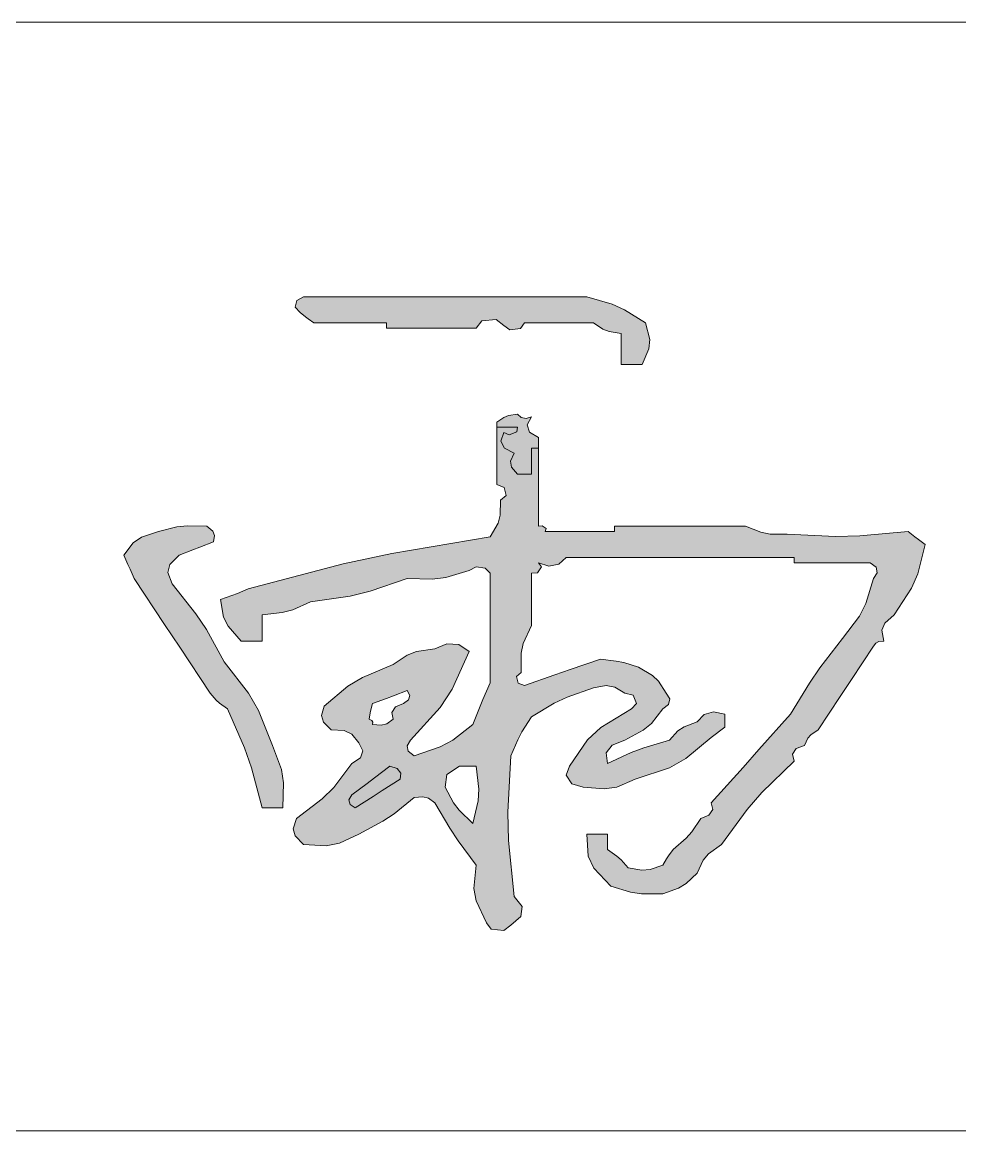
# Model space of a CAD drawing. Header units: millimetres. Extents: x 24 to 5990, y 50 to 4250.
# Drawn here: x 5762 to 5821.7, y 1038.4 to 1109 of the extents above; entities that cross this region are included whole.
import ezdxf

# ---------------------------------------------------------------- set-up
doc = ezdxf.new("R2010")
doc.units = ezdxf.units.MM
doc.linetypes.add('XKITLINE00', pattern=[0])
doc.layers.add('OtherObjectType', color=1, linetype='Continuous', lineweight=0)

# ---------------------------------------------------------------- blocks, each defined once
blk = doc.blocks.new('*A5')
at = {"layer": 'OtherObjectType'}
for points in [[(5793.76, 1089.497), (5793.084, 1089.412), (5792.692, 1089.687), (5792.198, 1090.071), (5791.285, 1089.985), (5790.932, 1089.521), (5785.21, 1089.521), (5785.21, 1089.853), (5780.589, 1089.853), (5779.708, 1090.517), (5779.404, 1090.85), (5779.498, 1091.274), (5779.928, 1091.514), (5797.974, 1091.514), (5799.594, 1091.043), (5800.382, 1090.693), (5801.715, 1089.853), (5801.989, 1088.808), (5801.939, 1088.206), (5801.495, 1087.195), (5800.174, 1087.195), (5800.174, 1089.188), (5799.402, 1089.303), (5798.999, 1089.455), (5798.414, 1089.853), (5794.012, 1089.853)], [(5786.629, 1065.838), (5786.703, 1066.117), (5786.53, 1066.43), (5782.457, 1074.505), (5785.558, 1075.174), (5791.812, 1076.231), (5792.325, 1077.1), (5792.469, 1077.605), (5792.472, 1078.557), (5792.837, 1078.853), (5792.724, 1079.363), (5792.252, 1079.553), (5792.252, 1083.208), (5793.572, 1083.208), (5793.53, 1082.913), (5793.031, 1082.724), (5792.692, 1082.876), (5792.508, 1082.325), (5792.734, 1081.87), (5793.352, 1081.547), (5793.118, 1081.041), (5793.181, 1080.665), (5793.572, 1080.218), (5794.453, 1080.218), (5794.453, 1081.879), (5794.893, 1081.879), (5794.893, 1076.895), (5795.136, 1076.935), (5795.386, 1076.747), (5795.333, 1076.563), (5799.734, 1076.563), (5799.734, 1076.895), (5808.097, 1076.895), (5809.061, 1076.513), (5809.649, 1076.402), (5810.737, 1076.397), (5813.814, 1076.254), (5815.379, 1076.288), (5818.44, 1076.563), (5819.54, 1075.733), (5819.07, 1073.875), (5818.66, 1072.946), (5817.559, 1071.247), (5816.954, 1070.726), (5816.774, 1070.273), (5816.899, 1069.586), (5816.585, 1069.554), (5816.399, 1069.461), (5816.239, 1069.254), (5812.718, 1063.938), (5812.256, 1063.609), (5812.062, 1063.389), (5811.838, 1062.941), (5811.312, 1062.739), (5811.077, 1062.384), (5811.178, 1061.944), (5809.12, 1059.93), (5808.185, 1058.855), (5806.556, 1056.629), (5805.728, 1056.029), (5805.385, 1055.622), (5805.016, 1054.801), (5804.313, 1054.136), (5803.829, 1053.844), (5802.815, 1053.472), (5801.469, 1053.487), (5800.765, 1053.594), (5799.514, 1053.971), (5798.43, 1055.116), (5798.073, 1055.887), (5797.974, 1057.293), (5799.294, 1057.293), (5799.294, 1056.296), (5799.892, 1055.882), (5800.163, 1055.643), (5800.614, 1055.133), (5801.476, 1054.983), (5802.01, 1055.024), (5802.815, 1055.3), (5803.048, 1055.709), (5803.18, 1055.91), (5803.475, 1056.296), (5804.299, 1057.025), (5804.661, 1057.435), (5805.236, 1058.29), (5805.762, 1058.492), (5805.997, 1058.847), (5805.896, 1059.287), (5807.934, 1061.539), (5808.947, 1062.668), (5810.957, 1064.935), (5812.167, 1066.903), (5812.829, 1067.87), (5814.258, 1069.752), (5815.341, 1071.175), (5815.755, 1071.973), (5816.239, 1073.573), (5816.479, 1073.934), (5816.402, 1074.287), (5816.019, 1074.57), (5811.178, 1074.57), (5811.178, 1074.902), (5796.653, 1074.902), (5796.191, 1074.48), (5795.564, 1074.361), (5794.893, 1074.57), (5795.094, 1074.314), (5794.844, 1073.937), (5794.453, 1073.905), (5794.453, 1070.583), (5793.933, 1069.435), (5793.794, 1068.805), (5793.792, 1067.593), (5793.498, 1067.337), (5793.61, 1066.912), (5794.012, 1066.762), (5795.941, 1067.44), (5796.909, 1067.772), (5798.854, 1068.423), (5799.847, 1068.313), (5800.345, 1068.211), (5801.275, 1067.925), (5802.156, 1067.394), (5802.543, 1067.029), (5803.269, 1065.9), (5803.192, 1065.554), (5802.815, 1065.267), (5802.09, 1064.334), (5801.563, 1063.9), (5800.394, 1063.273), (5799.588, 1062.961), (5799.22, 1062.46), (5799.294, 1061.778), (5800.802, 1062.48), (5801.607, 1062.784), (5803.255, 1063.273), (5803.779, 1063.859), (5804.178, 1064.122), (5805.016, 1064.436), (5805.444, 1064.903), (5806.047, 1065.073), (5806.776, 1064.935), (5806.776, 1064.104), (5805.896, 1063.44), (5804.293, 1062.096), (5803.241, 1061.519), (5801.055, 1060.782), (5799.881, 1060.283), (5799.091, 1060.164), (5797.754, 1060.283), (5797.018, 1060.494), (5796.655, 1061.041), (5796.873, 1061.612), (5798.021, 1063.291), (5798.882, 1064.085), (5800.835, 1065.267), (5801.154, 1065.611), (5800.924, 1066.133), (5800.394, 1066.264), (5799.765, 1066.65), (5799.201, 1066.745), (5798.414, 1066.596), (5796.724, 1066.015), (5795.908, 1065.639), (5794.453, 1064.769), (5793.846, 1063.798), (5793.58, 1063.296), (5793.132, 1062.277), (5792.942, 1058.691), (5792.986, 1056.884), (5793.352, 1053.306), (5793.852, 1052.676), (5793.774, 1052.03), (5793.132, 1051.479), (5792.692, 1051.146), (5791.891, 1051.233), (5791.592, 1051.645), (5790.932, 1053.034), (5790.788, 1053.828), (5790.932, 1055.3), (5789.778, 1056.856), (5789.248, 1057.656), (5788.291, 1059.287), (5787.886, 1059.575), (5787.524, 1059.666), (5786.97, 1059.619), (5785.7, 1058.582), (5784.98, 1058.106), (5783.449, 1057.293), (5782.221, 1056.708), (5781.376, 1056.549), (5779.928, 1056.629), (5779.402, 1057.177), (5779.282, 1057.63), (5779.488, 1058.29), (5781.13, 1059.531), (5781.86, 1060.254), (5783.009, 1061.778), (5783.551, 1062.143), (5783.7, 1062.593), (5783.449, 1063.107), (5783.02, 1063.644), (5782.516, 1063.882), (5781.689, 1063.938), (5781.196, 1064.424), (5781.075, 1064.835), (5781.249, 1065.433), (5782.75, 1066.703), (5783.679, 1067.264), (5785.65, 1068.091), (5786.527, 1068.688), (5787.132, 1068.917), (5788.291, 1069.088), (5789.061, 1069.416), (5789.823, 1069.359), (5790.491, 1068.922), (5789.41, 1066.531), (5788.634, 1065.361), (5786.75, 1063.273), (5786.531, 1062.905), (5786.604, 1062.572), (5786.97, 1062.277), (5788.643, 1062.841), (5789.448, 1063.269), (5790.712, 1064.27), (5791.145, 1065.335), (5791.365, 1065.867), (5791.812, 1066.928), (5791.812, 1073.905), (5791.498, 1074.233), (5790.929, 1074.305), (5790.491, 1074.071), (5788.989, 1073.643), (5788.136, 1073.536), (5786.53, 1073.573), (5784.18, 1072.754), (5782.911, 1072.446), (5780.368, 1072.078), (5779.244, 1071.573), (5778.582, 1071.395), (5777.288, 1071.247), (5777.288, 1069.586), (5775.967, 1069.586), (5775.135, 1070.532), (5774.843, 1071.118), (5774.647, 1072.244), (5775.366, 1072.487), (5775.719, 1072.62), (5776.407, 1072.909), (5782.457, 1074.505), (5794.333, 1082.893), (5794.176, 1083.366), (5794.453, 1083.873), (5794.117, 1083.768), (5793.804, 1083.827), (5793.572, 1084.039), (5792.995, 1083.946), (5792.697, 1083.834), (5792.252, 1083.54), (5792.252, 1083.208), (5793.572, 1083.208), (5793.53, 1082.913), (5793.031, 1082.724), (5792.692, 1082.876), (5792.508, 1082.325), (5792.734, 1081.87), (5793.352, 1081.547), (5793.118, 1081.041), (5793.181, 1080.665), (5793.572, 1080.218), (5794.453, 1080.218), (5794.453, 1081.879), (5794.893, 1081.879), (5794.893, 1082.544), (5794.333, 1082.893), (5782.457, 1074.505), (5789.872, 1061.624), (5789.059, 1061.079), (5788.951, 1060.283), (5789.481, 1059.289), (5789.847, 1058.807), (5790.712, 1057.958), (5791.06, 1059.397), (5791.106, 1060.155), (5790.932, 1061.612), (5789.872, 1061.624), (5785.43, 1061.612), (5785.901, 1061.458), (5786.132, 1061.168), (5786.09, 1060.782), (5784.939, 1060.057), (5784.367, 1059.691), (5783.229, 1058.954), (5782.899, 1059.183), (5782.821, 1059.477), (5783.009, 1059.785), (5785.43, 1061.612), (5789.872, 1061.624), (5782.457, 1074.505), (5786.53, 1066.43), (5785.654, 1066.092), (5785.214, 1065.926), (5784.33, 1065.599), (5784.217, 1065.204), (5784.173, 1065.004), (5784.11, 1064.602), (5784.282, 1064.53), (5784.356, 1064.417), (5784.33, 1064.27), (5784.883, 1064.223), (5785.245, 1064.314), (5785.65, 1064.602), (5785.549, 1065.042), (5785.784, 1065.397), (5786.31, 1065.599)], [(5774.36, 1065.828), (5773.987, 1066.264), (5769.145, 1073.573), (5768.485, 1075.068), (5769.083, 1075.84), (5769.606, 1076.195), (5770.686, 1076.563), (5771.867, 1076.86), (5772.523, 1076.931), (5773.767, 1076.895), (5774.149, 1076.59), (5774.27, 1076.316), (5774.207, 1075.899), (5773.323, 1075.572), (5772.883, 1075.406), (5772.006, 1075.068), (5771.422, 1074.47), (5771.298, 1073.956), (5771.566, 1073.241), (5773.076, 1071.326), (5773.743, 1070.318), (5774.867, 1068.257), (5776.433, 1066.26), (5777.067, 1065.165), (5777.948, 1062.941), (5778.525, 1061.394), (5778.663, 1060.561), (5778.608, 1058.954), (5777.288, 1058.954), (5776.615, 1061.515), (5776.171, 1062.787), (5775.087, 1065.267), (5774.586, 1065.623)]]:
    blk.add_hatch(color=7, dxfattribs=at).paths.add_polyline_path(points, flags=17)
at = {"layer": 'OtherObjectType', "color": 7, "linetype": 'XKITLINE00', "lineweight": 0}
for p, q in [((5399, 1109.014), (5939.691, 1109.014)), ((5779.498, 1091.274), (5779.404, 1090.85)), ((5779.928, 1091.514), (5779.498, 1091.274)), ((5787.146, 1091.514), (5779.928, 1091.514)), ((5790.756, 1091.514), (5787.146, 1091.514)), ((5797.974, 1091.514), (5790.756, 1091.514)), ((5799.594, 1091.043), (5797.974, 1091.514)), ((5779.404, 1090.85), (5779.708, 1090.517)), ((5800.382, 1090.693), (5799.594, 1091.043)), ((5801.715, 1089.853), (5800.382, 1090.693)), ((5779.708, 1090.517), (5780.06, 1090.252)), ((5780.06, 1090.252), (5780.236, 1090.119)), ((5780.236, 1090.119), (5780.589, 1089.853)), ((5780.589, 1089.853), (5782.437, 1089.853)), ((5782.437, 1089.853), (5783.361, 1089.853)), ((5783.361, 1089.853), (5785.21, 1089.853)), ((5785.21, 1089.853), (5785.21, 1089.72)), ((5790.932, 1089.521), (5791.285, 1089.985)), ((5791.285, 1089.985), (5792.198, 1090.071)), ((5792.198, 1090.071), (5792.692, 1089.687)), ((5793.76, 1089.497), (5794.012, 1089.853)), ((5794.012, 1089.853), (5795.773, 1089.853)), ((5795.773, 1089.853), (5796.653, 1089.853)), ((5796.653, 1089.853), (5798.414, 1089.853)), ((5798.414, 1089.853), (5798.999, 1089.455)), ((5801.989, 1088.808), (5801.715, 1089.853)), ((5785.21, 1089.72), (5785.21, 1089.654)), ((5785.21, 1089.654), (5785.21, 1089.521)), ((5785.21, 1089.521), (5787.499, 1089.521)), ((5787.499, 1089.521), (5788.643, 1089.521)), ((5788.643, 1089.521), (5790.932, 1089.521)), ((5792.692, 1089.687), (5793.084, 1089.412)), ((5793.084, 1089.412), (5793.76, 1089.497)), ((5798.999, 1089.455), (5799.402, 1089.303)), ((5799.402, 1089.303), (5800.174, 1089.188)), ((5800.174, 1089.188), (5800.174, 1088.391)), ((5801.939, 1088.206), (5801.989, 1088.808)), ((5800.174, 1088.391), (5800.174, 1087.992)), ((5800.174, 1087.992), (5800.174, 1087.195)), ((5801.495, 1087.195), (5801.939, 1088.206)), ((5800.174, 1087.195), (5800.702, 1087.195)), ((5800.702, 1087.195), (5800.967, 1087.195)), ((5800.967, 1087.195), (5801.495, 1087.195)), ((5792.697, 1083.834), (5792.252, 1083.54)), ((5792.252, 1083.54), (5792.252, 1083.208)), ((5792.252, 1083.208), (5792.252, 1083.54)), ((5792.252, 1083.54), (5792.252, 1083.208)), ((5792.995, 1083.946), (5792.697, 1083.834)), ((5793.572, 1084.039), (5792.995, 1083.946)), ((5793.804, 1083.827), (5793.572, 1084.039)), ((5794.117, 1083.768), (5793.804, 1083.827)), ((5794.453, 1083.873), (5794.117, 1083.768)), ((5794.176, 1083.366), (5794.453, 1083.873)), ((5793.572, 1083.208), (5792.252, 1083.208)), ((5792.252, 1083.208), (5793.572, 1083.208)), ((5793.572, 1083.208), (5792.252, 1083.208)), ((5792.252, 1083.208), (5792.252, 1079.553)), ((5792.252, 1079.553), (5792.252, 1083.208)), ((5792.252, 1083.208), (5792.252, 1079.553)), ((5792.252, 1083.208), (5793.572, 1083.208)), ((5793.572, 1083.208), (5792.252, 1083.208)), ((5792.252, 1083.208), (5793.572, 1083.208)), ((5792.508, 1082.325), (5792.692, 1082.876)), ((5792.692, 1082.876), (5792.508, 1082.325)), ((5792.692, 1082.876), (5793.031, 1082.724)), ((5793.031, 1082.724), (5792.692, 1082.876)), ((5793.031, 1082.724), (5793.53, 1082.913)), ((5793.53, 1082.913), (5793.031, 1082.724)), ((5793.53, 1082.913), (5793.572, 1083.208)), ((5793.572, 1083.208), (5793.53, 1082.913)), ((5794.333, 1082.893), (5794.176, 1083.366)), ((5794.893, 1082.544), (5794.333, 1082.893)), ((5792.734, 1081.87), (5792.508, 1082.325)), ((5792.508, 1082.325), (5792.734, 1081.87)), ((5794.893, 1081.879), (5794.893, 1082.544)), ((5794.893, 1082.544), (5794.893, 1081.879)), ((5794.893, 1081.879), (5794.893, 1082.544)), ((5793.352, 1081.547), (5792.734, 1081.87)), ((5792.734, 1081.87), (5793.352, 1081.547)), ((5793.118, 1081.041), (5793.352, 1081.547)), ((5793.352, 1081.547), (5793.118, 1081.041)), ((5794.893, 1081.879), (5794.453, 1081.879)), ((5794.453, 1081.879), (5794.893, 1081.879)), ((5794.893, 1081.879), (5794.453, 1081.879)), ((5794.453, 1081.879), (5794.453, 1081.215)), ((5794.453, 1081.879), (5794.893, 1081.879)), ((5794.893, 1081.879), (5794.453, 1081.879)), ((5794.453, 1081.879), (5794.893, 1081.879)), ((5794.453, 1081.215), (5794.453, 1081.879)), ((5794.893, 1076.895), (5794.893, 1081.879)), ((5794.893, 1081.879), (5794.893, 1076.895)), ((5794.893, 1076.895), (5794.893, 1081.879)), ((5793.181, 1080.665), (5793.118, 1081.041)), ((5793.118, 1081.041), (5793.181, 1080.665)), ((5793.572, 1080.218), (5793.181, 1080.665)), ((5793.181, 1080.665), (5793.572, 1080.218)), ((5794.453, 1081.215), (5794.453, 1080.882)), ((5794.453, 1080.882), (5794.453, 1081.215)), ((5794.453, 1080.882), (5794.453, 1080.218)), ((5794.453, 1080.218), (5794.453, 1080.882)), ((5793.924, 1080.218), (5793.572, 1080.218)), ((5793.572, 1080.218), (5793.924, 1080.218)), ((5794.101, 1080.218), (5793.924, 1080.218)), ((5793.924, 1080.218), (5794.101, 1080.218)), ((5794.453, 1080.218), (5794.101, 1080.218)), ((5794.101, 1080.218), (5794.453, 1080.218)), ((5792.252, 1079.553), (5792.724, 1079.363)), ((5792.724, 1079.363), (5792.837, 1078.853)), ((5792.472, 1078.557), (5792.469, 1077.605)), ((5792.837, 1078.853), (5792.472, 1078.557)), ((5792.469, 1077.605), (5792.325, 1077.1)), ((5770.686, 1076.563), (5769.606, 1076.195)), ((5771.867, 1076.86), (5770.686, 1076.563)), ((5772.523, 1076.931), (5771.867, 1076.86)), ((5773.767, 1076.895), (5772.523, 1076.931)), ((5774.149, 1076.59), (5773.767, 1076.895)), ((5774.27, 1076.316), (5774.149, 1076.59)), ((5792.325, 1077.1), (5791.812, 1076.231)), ((5795.136, 1076.935), (5794.893, 1076.895)), ((5795.386, 1076.747), (5795.136, 1076.935)), ((5795.333, 1076.563), (5795.386, 1076.747)), ((5797.093, 1076.563), (5795.333, 1076.563)), ((5797.974, 1076.563), (5797.093, 1076.563)), ((5799.734, 1076.563), (5797.974, 1076.563)), ((5803.079, 1076.895), (5799.734, 1076.895)), ((5799.734, 1076.895), (5799.734, 1076.763)), ((5799.734, 1076.763), (5799.734, 1076.696)), ((5799.734, 1076.696), (5799.734, 1076.563)), ((5804.752, 1076.895), (5803.079, 1076.895)), ((5808.097, 1076.895), (5804.752, 1076.895)), ((5809.061, 1076.513), (5808.097, 1076.895)), ((5809.649, 1076.402), (5809.061, 1076.513)), ((5810.737, 1076.397), (5809.649, 1076.402)), ((5818.44, 1076.563), (5815.379, 1076.288)), ((5818.88, 1076.231), (5818.44, 1076.563)), ((5769.083, 1075.84), (5768.485, 1075.068)), ((5769.606, 1076.195), (5769.083, 1075.84)), ((5773.323, 1075.572), (5774.207, 1075.899)), ((5774.207, 1075.899), (5774.27, 1076.316)), ((5791.812, 1076.231), (5785.558, 1075.174)), ((5813.814, 1076.254), (5810.737, 1076.397)), ((5815.379, 1076.288), (5813.814, 1076.254)), ((5819.1, 1076.065), (5818.88, 1076.231)), ((5819.07, 1073.875), (5819.54, 1075.733)), ((5819.54, 1075.733), (5819.1, 1076.065)), ((5768.485, 1075.068), (5768.749, 1074.47)), ((5771.422, 1074.47), (5772.006, 1075.068)), ((5772.006, 1075.068), (5772.883, 1075.406)), ((5772.883, 1075.406), (5773.323, 1075.572)), ((5785.558, 1075.174), (5782.457, 1074.505)), ((5768.749, 1074.47), (5768.881, 1074.171)), ((5771.298, 1073.956), (5771.422, 1074.47)), ((5782.457, 1074.505), (5776.407, 1072.909)), ((5790.491, 1074.071), (5790.929, 1074.305)), ((5790.929, 1074.305), (5791.498, 1074.233)), ((5794.844, 1073.937), (5795.094, 1074.314)), ((5795.094, 1074.314), (5794.893, 1074.57)), ((5794.893, 1074.57), (5795.564, 1074.361)), ((5795.564, 1074.361), (5796.191, 1074.48)), ((5796.191, 1074.48), (5796.653, 1074.902)), ((5796.653, 1074.902), (5802.463, 1074.902)), ((5802.463, 1074.902), (5805.368, 1074.902)), ((5805.368, 1074.902), (5811.178, 1074.902)), ((5811.178, 1074.902), (5811.178, 1074.769)), ((5811.178, 1074.769), (5811.178, 1074.703)), ((5811.178, 1074.703), (5811.178, 1074.57)), ((5811.178, 1074.57), (5813.114, 1074.57)), ((5813.114, 1074.57), (5814.082, 1074.57)), ((5814.082, 1074.57), (5816.019, 1074.57)), ((5816.019, 1074.57), (5816.402, 1074.287)), ((5816.402, 1074.287), (5816.479, 1073.934)), ((5768.881, 1074.171), (5769.145, 1073.573)), ((5771.566, 1073.241), (5771.298, 1073.956)), ((5788.136, 1073.536), (5788.989, 1073.643)), ((5788.989, 1073.643), (5790.491, 1074.071)), ((5791.498, 1074.233), (5791.812, 1073.905)), ((5791.812, 1073.905), (5791.812, 1071.114)), ((5794.453, 1073.905), (5794.844, 1073.937)), ((5794.453, 1072.576), (5794.453, 1073.905)), ((5816.479, 1073.934), (5816.239, 1073.573)), ((5818.66, 1072.946), (5819.07, 1073.875)), ((5769.145, 1073.573), (5771.082, 1070.649)), ((5773.076, 1071.326), (5771.566, 1073.241)), ((5776.407, 1072.909), (5775.719, 1072.62)), ((5784.18, 1072.754), (5786.53, 1073.573)), ((5786.53, 1073.573), (5788.136, 1073.536)), ((5816.239, 1073.573), (5815.755, 1071.973)), ((5817.559, 1071.247), (5818.66, 1072.946)), ((5775.366, 1072.487), (5774.647, 1072.244)), ((5774.647, 1072.244), (5774.843, 1071.118)), ((5775.719, 1072.62), (5775.366, 1072.487)), ((5780.368, 1072.078), (5782.911, 1072.446)), ((5782.911, 1072.446), (5784.18, 1072.754)), ((5794.453, 1071.912), (5794.453, 1072.576)), ((5778.582, 1071.395), (5779.244, 1071.573)), ((5779.244, 1071.573), (5780.368, 1072.078)), ((5794.453, 1070.583), (5794.453, 1071.912)), ((5815.755, 1071.973), (5815.341, 1071.175)), ((5773.743, 1070.318), (5773.076, 1071.326)), ((5774.843, 1071.118), (5775.135, 1070.532)), ((5777.288, 1071.247), (5778.582, 1071.395)), ((5777.288, 1070.583), (5777.288, 1071.247)), ((5791.812, 1071.114), (5791.812, 1069.719)), ((5815.341, 1071.175), (5814.258, 1069.752)), ((5816.954, 1070.726), (5817.559, 1071.247)), ((5771.082, 1070.649), (5772.05, 1069.187)), ((5774.867, 1068.257), (5773.743, 1070.318)), ((5775.135, 1070.532), (5775.967, 1069.586)), ((5777.288, 1070.251), (5777.288, 1070.583)), ((5777.288, 1069.586), (5777.288, 1070.251)), ((5793.933, 1069.435), (5794.453, 1070.583)), ((5816.774, 1070.273), (5816.954, 1070.726)), ((5816.899, 1069.586), (5816.774, 1070.273)), ((5775.967, 1069.586), (5776.495, 1069.586)), ((5776.495, 1069.586), (5776.759, 1069.586)), ((5776.759, 1069.586), (5777.288, 1069.586)), ((5789.061, 1069.416), (5788.291, 1069.088)), ((5789.823, 1069.359), (5789.061, 1069.416)), ((5790.491, 1068.922), (5789.823, 1069.359)), ((5791.812, 1069.719), (5791.812, 1066.928)), ((5793.794, 1068.805), (5793.933, 1069.435)), ((5814.258, 1069.752), (5812.829, 1067.87)), ((5816.239, 1069.254), (5816.399, 1069.461)), ((5816.399, 1069.461), (5816.585, 1069.554)), ((5816.585, 1069.554), (5816.899, 1069.586)), ((5772.05, 1069.187), (5773.987, 1066.264)), ((5786.527, 1068.688), (5785.65, 1068.091)), ((5787.132, 1068.917), (5786.527, 1068.688)), ((5788.291, 1069.088), (5787.132, 1068.917)), ((5789.41, 1066.531), (5790.491, 1068.922)), ((5793.792, 1067.593), (5793.794, 1068.805)), ((5814.831, 1067.127), (5816.239, 1069.254)), ((5776.433, 1066.26), (5774.867, 1068.257)), ((5785.65, 1068.091), (5783.679, 1067.264)), ((5798.854, 1068.423), (5796.909, 1067.772)), ((5799.847, 1068.313), (5798.854, 1068.423)), ((5800.345, 1068.211), (5799.847, 1068.313)), ((5801.275, 1067.925), (5800.345, 1068.211)), ((5783.679, 1067.264), (5782.75, 1066.703)), ((5793.498, 1067.337), (5793.792, 1067.593)), ((5793.61, 1066.912), (5793.498, 1067.337)), ((5795.941, 1067.44), (5794.012, 1066.762)), ((5796.909, 1067.772), (5795.941, 1067.44)), ((5802.156, 1067.394), (5801.275, 1067.925)), ((5802.543, 1067.029), (5802.156, 1067.394)), ((5812.829, 1067.87), (5812.167, 1066.903)), ((5782.75, 1066.703), (5781.249, 1065.433)), ((5788.634, 1065.361), (5789.41, 1066.531)), ((5791.812, 1066.928), (5791.365, 1065.867)), ((5794.012, 1066.762), (5793.61, 1066.912)), ((5796.724, 1066.015), (5798.414, 1066.596)), ((5798.414, 1066.596), (5799.201, 1066.745)), ((5799.201, 1066.745), (5799.765, 1066.65)), ((5799.765, 1066.65), (5800.394, 1066.264)), ((5803.035, 1066.264), (5802.543, 1067.029)), ((5812.167, 1066.903), (5810.957, 1064.935)), ((5814.126, 1066.064), (5814.831, 1067.127)), ((5773.987, 1066.264), (5774.36, 1065.828)), ((5774.36, 1065.828), (5774.586, 1065.623)), ((5777.067, 1065.165), (5776.433, 1066.26)), ((5785.214, 1065.926), (5784.33, 1065.599)), ((5785.654, 1066.092), (5785.214, 1065.926)), ((5786.53, 1066.43), (5785.654, 1066.092)), ((5786.31, 1065.599), (5786.629, 1065.838)), ((5786.703, 1066.117), (5786.53, 1066.43)), ((5786.629, 1065.838), (5786.703, 1066.117)), ((5791.365, 1065.867), (5791.145, 1065.335)), ((5795.908, 1065.639), (5796.724, 1066.015)), ((5800.394, 1066.264), (5800.924, 1066.133)), ((5800.924, 1066.133), (5801.154, 1065.611)), ((5803.269, 1065.9), (5803.035, 1066.264)), ((5803.192, 1065.554), (5803.269, 1065.9)), ((5812.718, 1063.938), (5814.126, 1066.064)), ((5774.586, 1065.623), (5775.087, 1065.267)), ((5775.087, 1065.267), (5776.171, 1062.787)), ((5777.948, 1062.941), (5777.067, 1065.165)), ((5781.249, 1065.433), (5781.075, 1064.835)), ((5784.217, 1065.204), (5784.173, 1065.004)), ((5784.33, 1065.599), (5784.217, 1065.204)), ((5785.549, 1065.042), (5785.784, 1065.397)), ((5785.784, 1065.397), (5786.31, 1065.599)), ((5786.75, 1063.273), (5788.634, 1065.361)), ((5791.145, 1065.335), (5790.712, 1064.27)), ((5794.453, 1064.769), (5795.908, 1065.639)), ((5800.835, 1065.267), (5798.882, 1064.085)), ((5801.154, 1065.611), (5800.835, 1065.267)), ((5802.09, 1064.334), (5802.815, 1065.267)), ((5802.815, 1065.267), (5803.192, 1065.554)), ((5781.075, 1064.835), (5781.196, 1064.424)), ((5781.196, 1064.424), (5781.689, 1063.938)), ((5784.173, 1065.004), (5784.11, 1064.602)), ((5784.11, 1064.602), (5784.282, 1064.53)), ((5784.282, 1064.53), (5784.356, 1064.417)), ((5784.356, 1064.417), (5784.33, 1064.27)), ((5785.245, 1064.314), (5785.65, 1064.602)), ((5785.65, 1064.602), (5785.549, 1065.042)), ((5793.846, 1063.798), (5794.453, 1064.769)), ((5805.016, 1064.436), (5804.178, 1064.122)), ((5805.444, 1064.903), (5805.016, 1064.436)), ((5806.047, 1065.073), (5805.444, 1064.903)), ((5806.776, 1064.935), (5806.047, 1065.073)), ((5806.776, 1064.602), (5806.776, 1064.935)), ((5806.776, 1064.436), (5806.776, 1064.602)), ((5806.776, 1064.104), (5806.776, 1064.436)), ((5810.957, 1064.935), (5808.947, 1062.668)), ((5781.689, 1063.938), (5782.516, 1063.882)), ((5782.516, 1063.882), (5783.02, 1063.644)), ((5784.33, 1064.27), (5784.883, 1064.223)), ((5784.883, 1064.223), (5785.245, 1064.314)), ((5790.712, 1064.27), (5789.448, 1063.269)), ((5793.58, 1063.296), (5793.846, 1063.798)), ((5798.882, 1064.085), (5798.021, 1063.291)), ((5800.394, 1063.273), (5801.563, 1063.9)), ((5801.563, 1063.9), (5802.09, 1064.334)), ((5803.779, 1063.859), (5803.255, 1063.273)), ((5804.178, 1064.122), (5803.779, 1063.859)), ((5805.896, 1063.44), (5806.248, 1063.705)), ((5806.248, 1063.705), (5806.424, 1063.838)), ((5806.424, 1063.838), (5806.776, 1064.104)), ((5812.256, 1063.609), (5812.718, 1063.938)), ((5783.02, 1063.644), (5783.449, 1063.107)), ((5783.449, 1063.107), (5783.7, 1062.593)), ((5786.531, 1062.905), (5786.75, 1063.273)), ((5789.448, 1063.269), (5788.643, 1062.841)), ((5793.132, 1062.277), (5793.58, 1063.296)), ((5798.021, 1063.291), (5796.873, 1061.612)), ((5799.588, 1062.961), (5800.394, 1063.273)), ((5803.255, 1063.273), (5801.607, 1062.784)), ((5804.293, 1062.096), (5805.896, 1063.44)), ((5811.838, 1062.941), (5812.062, 1063.389)), ((5812.062, 1063.389), (5812.256, 1063.609)), ((5776.171, 1062.787), (5776.615, 1061.515)), ((5778.525, 1061.394), (5777.948, 1062.941)), ((5783.7, 1062.593), (5783.551, 1062.143)), ((5786.604, 1062.572), (5786.531, 1062.905)), ((5786.97, 1062.277), (5786.604, 1062.572)), ((5788.643, 1062.841), (5786.97, 1062.277)), ((5792.942, 1058.691), (5793.132, 1062.277)), ((5799.22, 1062.46), (5799.588, 1062.961)), ((5799.294, 1061.778), (5799.22, 1062.46)), ((5800.802, 1062.48), (5799.294, 1061.778)), ((5801.607, 1062.784), (5800.802, 1062.48)), ((5808.947, 1062.668), (5807.934, 1061.539)), ((5811.077, 1062.384), (5811.312, 1062.739)), ((5811.178, 1061.944), (5811.077, 1062.384)), ((5811.312, 1062.739), (5811.838, 1062.941)), ((5783.009, 1061.778), (5781.86, 1060.254)), ((5783.551, 1062.143), (5783.009, 1061.778)), ((5785.43, 1061.612), (5784.462, 1060.881)), ((5785.901, 1061.458), (5785.43, 1061.612)), ((5789.872, 1061.624), (5789.059, 1061.079)), ((5790.932, 1061.612), (5789.872, 1061.624)), ((5791.106, 1060.155), (5790.932, 1061.612)), ((5796.873, 1061.612), (5796.655, 1061.041)), ((5803.241, 1061.519), (5804.293, 1062.096)), ((5809.12, 1059.93), (5811.178, 1061.944)), ((5776.615, 1061.515), (5777.288, 1058.954)), ((5778.663, 1060.561), (5778.525, 1061.394)), ((5784.462, 1060.881), (5783.978, 1060.516)), ((5786.132, 1061.168), (5785.901, 1061.458)), ((5786.09, 1060.782), (5786.132, 1061.168)), ((5789.059, 1061.079), (5788.951, 1060.283)), ((5796.655, 1061.041), (5797.018, 1060.494)), ((5801.055, 1060.782), (5803.241, 1061.519)), ((5807.934, 1061.539), (5805.896, 1059.287)), ((5778.608, 1058.954), (5778.663, 1060.561)), ((5781.86, 1060.254), (5781.13, 1059.531)), ((5783.978, 1060.516), (5783.009, 1059.785)), ((5784.939, 1060.057), (5786.09, 1060.782)), ((5788.951, 1060.283), (5789.481, 1059.289)), ((5797.018, 1060.494), (5797.754, 1060.283)), ((5797.754, 1060.283), (5799.091, 1060.164)), ((5799.091, 1060.164), (5799.881, 1060.283)), ((5799.881, 1060.283), (5801.055, 1060.782)), ((5781.13, 1059.531), (5779.488, 1058.29)), ((5783.009, 1059.785), (5782.821, 1059.477)), ((5782.821, 1059.477), (5782.899, 1059.183)), ((5783.229, 1058.954), (5784.367, 1059.691)), ((5784.367, 1059.691), (5784.939, 1060.057)), ((5785.7, 1058.582), (5786.97, 1059.619)), ((5786.97, 1059.619), (5787.524, 1059.666)), ((5787.524, 1059.666), (5787.886, 1059.575)), ((5787.886, 1059.575), (5788.291, 1059.287)), ((5791.06, 1059.397), (5791.106, 1060.155)), ((5808.185, 1058.855), (5809.12, 1059.93)), ((5777.288, 1058.954), (5777.816, 1058.954)), ((5777.816, 1058.954), (5778.08, 1058.954)), ((5778.08, 1058.954), (5778.608, 1058.954)), ((5782.899, 1059.183), (5783.229, 1058.954)), ((5788.291, 1059.287), (5789.248, 1057.656)), ((5789.481, 1059.289), (5789.847, 1058.807)), ((5789.847, 1058.807), (5790.712, 1057.958)), ((5790.712, 1057.958), (5791.06, 1059.397)), ((5805.997, 1058.847), (5805.762, 1058.492)), ((5805.896, 1059.287), (5805.997, 1058.847)), ((5806.556, 1056.629), (5808.185, 1058.855)), ((5779.488, 1058.29), (5779.282, 1057.63)), ((5783.449, 1057.293), (5784.98, 1058.106)), ((5784.98, 1058.106), (5785.7, 1058.582)), ((5792.986, 1056.884), (5792.942, 1058.691)), ((5805.236, 1058.29), (5804.661, 1057.435)), ((5805.762, 1058.492), (5805.236, 1058.29)), ((5779.282, 1057.63), (5779.402, 1057.177)), ((5789.248, 1057.656), (5789.778, 1056.856)), ((5804.661, 1057.435), (5804.299, 1057.025)), ((5779.402, 1057.177), (5779.928, 1056.629)), ((5779.928, 1056.629), (5781.376, 1056.549)), ((5781.376, 1056.549), (5782.221, 1056.708)), ((5782.221, 1056.708), (5783.449, 1057.293)), ((5789.778, 1056.856), (5790.932, 1055.3)), ((5793.352, 1053.306), (5792.986, 1056.884)), ((5798.502, 1057.293), (5797.974, 1057.293)), ((5797.974, 1057.293), (5798.073, 1055.887)), ((5798.766, 1057.293), (5798.502, 1057.293)), ((5799.294, 1057.293), (5798.766, 1057.293)), ((5799.294, 1056.894), (5799.294, 1057.293)), ((5799.294, 1056.695), (5799.294, 1056.894)), ((5799.294, 1056.296), (5799.294, 1056.695)), ((5804.299, 1057.025), (5803.475, 1056.296)), ((5805.728, 1056.029), (5806.556, 1056.629)), ((5799.892, 1055.882), (5799.294, 1056.296)), ((5803.475, 1056.296), (5803.18, 1055.91)), ((5805.385, 1055.622), (5805.728, 1056.029)), ((5790.932, 1055.3), (5790.788, 1053.828)), ((5798.073, 1055.887), (5798.43, 1055.116)), ((5800.163, 1055.643), (5799.892, 1055.882)), ((5800.614, 1055.133), (5800.163, 1055.643)), ((5802.815, 1055.3), (5802.01, 1055.024)), ((5803.048, 1055.709), (5802.815, 1055.3)), ((5803.18, 1055.91), (5803.048, 1055.709)), ((5805.016, 1054.801), (5805.385, 1055.622)), ((5798.43, 1055.116), (5799.514, 1053.971)), ((5801.476, 1054.983), (5800.614, 1055.133)), ((5802.01, 1055.024), (5801.476, 1054.983)), ((5804.313, 1054.136), (5805.016, 1054.801)), ((5790.788, 1053.828), (5790.932, 1053.034)), ((5799.514, 1053.971), (5800.765, 1053.594)), ((5802.815, 1053.472), (5803.829, 1053.844)), ((5803.829, 1053.844), (5804.313, 1054.136)), ((5793.852, 1052.676), (5793.352, 1053.306)), ((5800.765, 1053.594), (5801.469, 1053.487)), ((5801.469, 1053.487), (5802.815, 1053.472)), ((5790.932, 1053.034), (5791.592, 1051.645)), ((5793.774, 1052.03), (5793.852, 1052.676)), ((5793.132, 1051.479), (5793.774, 1052.03)), ((5791.592, 1051.645), (5791.891, 1051.233)), ((5791.891, 1051.233), (5792.692, 1051.146)), ((5792.692, 1051.146), (5793.132, 1051.479)), ((5399, 1038.384), (5939.691, 1038.384))]:
    blk.add_line(p, q, dxfattribs=at)

msp = doc.modelspace()

# ---------------------------------------------------------------- block references
at = {"lineweight": 0}
msp.add_blockref('*A5', (0, 0), dxfattribs=at)

doc.saveas('drawing.dxf')
